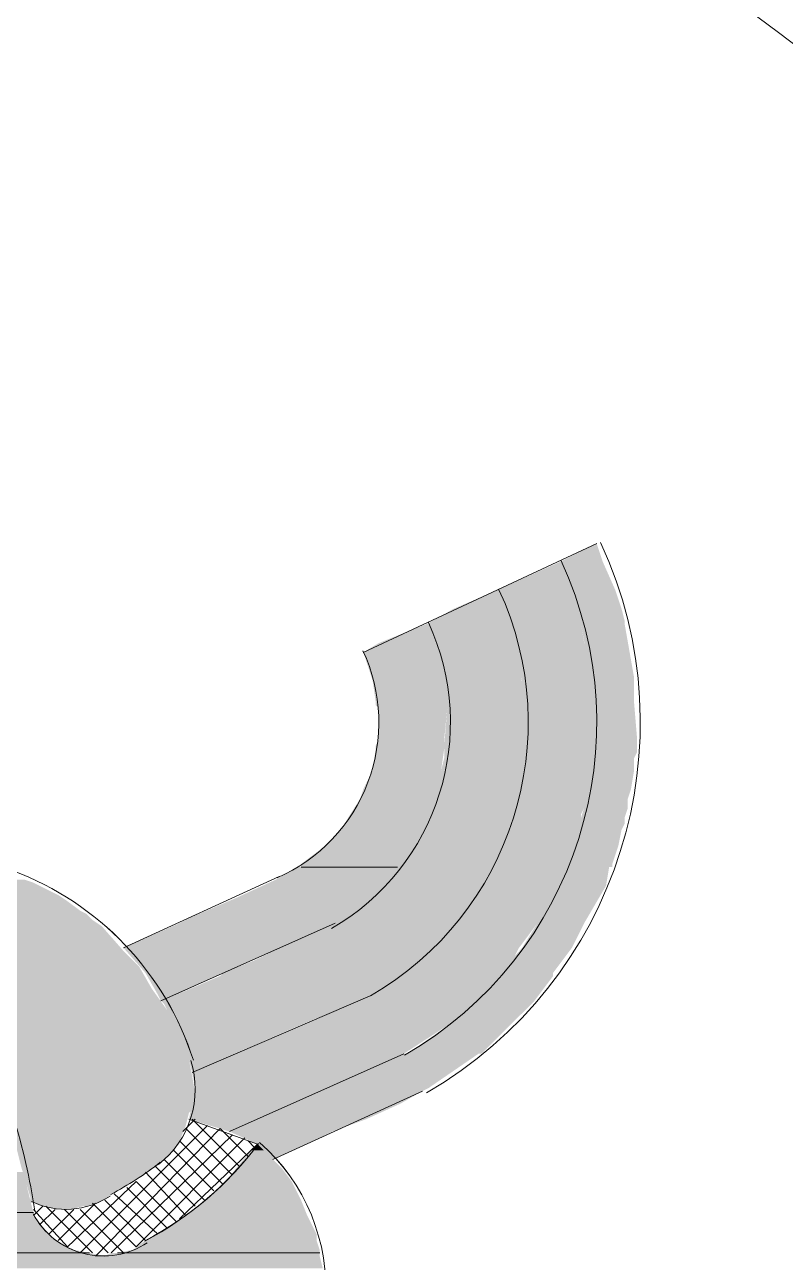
# Model space of a CAD drawing. Header units: metres. Extents: x 3162.2 to 3239.3, y 1435.1 to 1475.8.
# Drawn here: x 3191.4828 to 3191.7178, y 1452.7786 to 1453.161 of the extents above; entities that cross this region are included whole.
import ezdxf

# ---------------------------------------------------------------- set-up
doc = ezdxf.new("R2010")
doc.units = ezdxf.units.M
doc.layers.add('PDF2_Geometry', color=7, linetype='Continuous')
doc.layers.add('PDF2_Solid Fills', color=7, linetype='Continuous', true_color=0x636466)

msp = doc.modelspace()

# ---------------------------------------------------------------- linework, layer by layer
at = {"layer": 'PDF2_Geometry', "lineweight": 0}
for points in [[(3191.58739, 1452.96706), (3191.65952, 1453.00072)], [(3191.56143, 1452.89782), (3191.51334, 1452.8757)], [(3191.57874, 1452.88339), (3191.52488, 1452.85935)], [(3191.59028, 1452.86127), (3191.5345, 1452.83723)], [(3191.5999, 1452.843), (3191.54604, 1452.81896)], [(3191.60567, 1452.83146), (3191.5595, 1452.8103)], [(3191.49988, 1452.78145), (3191.53931, 1452.82088)], [(3191.55181, 1452.81127), (3191.54316, 1452.81992), (3191.50469, 1452.78049)], [(3191.53065, 1452.79203), (3191.5547, 1452.81511), (3191.53354, 1452.82281)], [(3191.53162, 1452.81896), (3191.53546, 1452.82281)], [(3191.547, 1452.8055), (3191.53258, 1452.81992)], [(3191.54893, 1452.80838), (3191.5345, 1452.82281)], [(3191.55085, 1452.81704), (3191.51719, 1452.78338), (3191.50373, 1452.79684)], [(3191.5095, 1452.78145), (3191.547, 1452.818)], [(3191.54412, 1452.80261), (3191.53065, 1452.81607)], [(3191.55373, 1452.81415), (3191.55181, 1452.81607)], [(3191.54123, 1452.80069), (3191.52873, 1452.81319)], [(3191.53546, 1452.79588), (3191.52296, 1452.80838)], [(3191.53835, 1452.7978), (3191.52585, 1452.8103)], [(3191.53258, 1452.79299), (3191.52008, 1452.80646)], [(3191.52969, 1452.79107), (3191.51719, 1452.80357), (3191.49603, 1452.78338), (3191.48545, 1452.79492)], [(3191.52681, 1452.78915), (3191.51431, 1452.80165)], [(3191.49315, 1452.7853), (3191.50469, 1452.79684)], [(3191.52392, 1452.78722), (3191.51046, 1452.79973)], [(3191.48545, 1452.79299), (3191.48834, 1452.79588)], [(3191.48738, 1452.79011), (3191.49219, 1452.79492)], [(3191.50373, 1452.78145), (3191.4893, 1452.79588)], [(3191.49026, 1452.78722), (3191.49796, 1452.79492)], [(3191.50853, 1452.78145), (3191.49507, 1452.79492)], [(3191.51334, 1452.78145), (3191.49988, 1452.79492)]]:
    msp.add_lwpolyline(points, dxfattribs=at)
for points in [[(3191.60692, 1452.83093, 0.388012), (3191.66074, 1453.00098, -0.388012)], [(3191.60018, 1452.84259, 0.387936), (3191.64853, 1452.99532, -0.387936)], [(3191.5896, 1452.86091, 0.387967), (3191.62933, 1452.98644, -0.387967)], [(3191.57757, 1452.88173, 0.388001), (3191.60751, 1452.97633, -0.388001)], [(3191.5608, 1452.8974, 0.42098), (3191.58731, 1452.96756, -0.42098)], [(3191.53489, 1452.84099, 0.22931), (3191.47915, 1452.89958, -0.22931)], [(3191.48591, 1452.79448, 0.071343), (3191.46864, 1452.85131, -0.071343)], [(3191.52415, 1452.8088, 0.31452), (3191.53407, 1452.84088, -0.31452)], [(3191.57569, 1452.76598, 0.23536), (3191.55537, 1452.81559, -0.23536)], [(3191.50937, 1452.79953, 0.043754), (3191.52468, 1452.80946, -0.043754)], [(3191.48491, 1452.79735, 0.265179), (3191.50914, 1452.79903, -0.265179)], [(3191.48542, 1452.79355, 0.444497), (3191.52066, 1452.78461, -0.444497)]]:
    msp.add_lwpolyline(points, format="xyb", close=True, dxfattribs=at)
at = {"layer": 'PDF2_Geometry', "color": 3, "lineweight": 0}
msp.add_lwpolyline([(3191.59797, 1452.9007), (3191.56816, 1452.9007), (3191.59797, 1452.9007)], dxfattribs=at)
at = {"layer": 'PDF2_Geometry', "lineweight": 0}
for points in [[(3191.51334, 1452.8757), (3191.56143, 1452.89782)], [(3191.52488, 1452.85935), (3191.57874, 1452.88339)], [(3191.5345, 1452.83723), (3191.59028, 1452.86127)], [(3191.54604, 1452.81896), (3191.5999, 1452.843)], [(3191.5595, 1452.8103), (3191.60567, 1452.83146)], [(3191.53931, 1452.82088), (3191.49988, 1452.78145)], [(3191.54316, 1452.81992), (3191.55181, 1452.81127), (3191.54316, 1452.81992), (3191.50469, 1452.78049)], [(3191.53354, 1452.82281), (3191.5547, 1452.81511), (3191.53065, 1452.79203), (3191.5547, 1452.81511)], [(3191.53546, 1452.82281), (3191.53162, 1452.81896)], [(3191.53258, 1452.81992), (3191.547, 1452.8055)], [(3191.5345, 1452.82281), (3191.54893, 1452.80838)], [(3191.55085, 1452.81704), (3191.51719, 1452.78338), (3191.50373, 1452.79684), (3191.51719, 1452.78338)], [(3191.547, 1452.818), (3191.5095, 1452.78145)], [(3191.53065, 1452.81607), (3191.54412, 1452.80261)], [(3191.55181, 1452.81607), (3191.55373, 1452.81415)], [(3191.52873, 1452.81319), (3191.54123, 1452.80069)], [(3191.52296, 1452.80838), (3191.53546, 1452.79588)], [(3191.52585, 1452.8103), (3191.53835, 1452.7978)], [(3191.52008, 1452.80646), (3191.53258, 1452.79299)], [(3191.51719, 1452.80357), (3191.52969, 1452.79107), (3191.51719, 1452.80357), (3191.49603, 1452.78338), (3191.48545, 1452.79492), (3191.49603, 1452.78338)], [(3191.51431, 1452.80165), (3191.52681, 1452.78915)], [(3191.50469, 1452.79684), (3191.49315, 1452.7853)], [(3191.50757, 1452.7978), (3191.52008, 1452.7853)], [(3191.51046, 1452.79973), (3191.52392, 1452.78722)], [(3191.48834, 1452.79588), (3191.48545, 1452.79299)], [(3191.49219, 1452.79492), (3191.48738, 1452.79011)], [(3191.4893, 1452.79588), (3191.50373, 1452.78145)], [(3191.49796, 1452.79492), (3191.49026, 1452.78722)], [(3191.49507, 1452.79492), (3191.50853, 1452.78145)], [(3191.49988, 1452.79492), (3191.51334, 1452.78145)]]:
    msp.add_lwpolyline(points, close=True, dxfattribs=at)
msp.add_lwpolyline([(3191.55501, 1452.81522, -0.111107), (3191.51995, 1452.78511, 0.111107), (3191.55501, 1452.81522, -0.111107), (3191.52008, 1452.7853), (3191.50757, 1452.7978)], format="xyb", dxfattribs=at)
at = {"layer": 'PDF2_Geometry', "color": 252, "lineweight": 0, "true_color": 0x939598}
for points in [[(3191.48545, 1452.79396), (3191.38159, 1452.79396), (3191.48545, 1452.79396)], [(3191.50276, 1452.78145), (3191.39409, 1452.78145), (3191.50276, 1452.78145)], [(3191.57393, 1452.78145), (3191.51142, 1452.78145), (3191.57393, 1452.78145)]]:
    msp.add_lwpolyline(points, dxfattribs=at)
at = {"layer": 'PDF2_Geometry', "color": 150, "lineweight": 0, "true_color": 0x007fff}
msp.add_circle((3191.31956, 1452.62807), 0.66212, dxfattribs=at)
at = {"layer": 'PDF2_Geometry', "lineweight": 0}
for centre, radius, start, end in [((3191.53978, 1452.94543), 0.05243, 293.6442, 24.9647), ((3191.44651, 1452.8127), 0.09281, 17.7481, 69.409), ((3191.27916, 1452.76271), 0.20917, 8.7359, 25.0589), ((3191.51575, 1452.7704), 0.0601, 355.7847, 48.761), ((3191.49555, 1452.81943), 0.02451, 244.2689, 303.6762), ((3191.50708, 1452.80499), 0.02449, 207.829, 303.6891)]:
    msp.add_arc(centre, radius, start, end, dxfattribs=at)
at = {"layer": 'PDF2_Solid Fills', "color": 3, "transparency": 33554559}
for points in [[(3191.65952, 1453.00072), (3191.66144, 1452.99495), (3191.64798, 1452.99495)], [(3191.64798, 1452.99495), (3191.65087, 1452.98629), (3191.62875, 1452.98629)], [(3191.66144, 1452.99495), (3191.64798, 1452.99495), (3191.66529, 1452.98629)], [(3191.64798, 1452.99495), (3191.66529, 1452.98629), (3191.65087, 1452.98629)], [(3191.62875, 1452.98629), (3191.63067, 1452.98052), (3191.61528, 1452.98052)], [(3191.65087, 1452.98629), (3191.62875, 1452.98629), (3191.65375, 1452.98052)], [(3191.62875, 1452.98629), (3191.65375, 1452.98052), (3191.63067, 1452.98052)], [(3191.66529, 1452.98629), (3191.65087, 1452.98629), (3191.66721, 1452.98052)], [(3191.65087, 1452.98629), (3191.66721, 1452.98052), (3191.65375, 1452.98052)], [(3191.61528, 1452.98052), (3191.63163, 1452.97668), (3191.60855, 1452.97668)], [(3191.63067, 1452.98052), (3191.61528, 1452.98052), (3191.63163, 1452.97668)], [(3191.65375, 1452.98052), (3191.63067, 1452.98052), (3191.65471, 1452.97668)], [(3191.63067, 1452.98052), (3191.65471, 1452.97668), (3191.63163, 1452.97668)], [(3191.66721, 1452.98052), (3191.65375, 1452.98052), (3191.66818, 1452.97668)], [(3191.65375, 1452.98052), (3191.66818, 1452.97668), (3191.65471, 1452.97668)], [(3191.60855, 1452.97668), (3191.63259, 1452.97572), (3191.60663, 1452.97572)], [(3191.63163, 1452.97668), (3191.60855, 1452.97668), (3191.63259, 1452.97572)], [(3191.65471, 1452.97668), (3191.63163, 1452.97668), (3191.65471, 1452.97572)], [(3191.63163, 1452.97668), (3191.65471, 1452.97572), (3191.63259, 1452.97572)], [(3191.66818, 1452.97668), (3191.65471, 1452.97668), (3191.66818, 1452.97572)], [(3191.65471, 1452.97668), (3191.66818, 1452.97572), (3191.65471, 1452.97572)], [(3191.60663, 1452.97572), (3191.60855, 1452.96995), (3191.5922, 1452.96995)], [(3191.63259, 1452.97572), (3191.60663, 1452.97572), (3191.63452, 1452.96995)], [(3191.60663, 1452.97572), (3191.63452, 1452.96995), (3191.60855, 1452.96995)], [(3191.65471, 1452.97572), (3191.63259, 1452.97572), (3191.65567, 1452.96995)], [(3191.63259, 1452.97572), (3191.65567, 1452.96995), (3191.63452, 1452.96995)], [(3191.66818, 1452.97572), (3191.65471, 1452.97572), (3191.67106, 1452.95937)], [(3191.65471, 1452.97572), (3191.67106, 1452.95937), (3191.6576, 1452.95937)], [(3191.5922, 1452.96995), (3191.60951, 1452.96706), (3191.58739, 1452.96706)], [(3191.60855, 1452.96995), (3191.5922, 1452.96995), (3191.60951, 1452.96706)], [(3191.63452, 1452.96995), (3191.60855, 1452.96995), (3191.63452, 1452.96706)], [(3191.60855, 1452.96995), (3191.63452, 1452.96706), (3191.60951, 1452.96706)], [(3191.65567, 1452.96995), (3191.63452, 1452.96995), (3191.65664, 1452.96706)], [(3191.63452, 1452.96995), (3191.65664, 1452.96706), (3191.63452, 1452.96706)], [(3191.60951, 1452.96706), (3191.58739, 1452.96706), (3191.61047, 1452.96418)], [(3191.58739, 1452.96706), (3191.61047, 1452.96418), (3191.58836, 1452.96418)], [(3191.63452, 1452.96706), (3191.60951, 1452.96706), (3191.63548, 1452.96418)], [(3191.60951, 1452.96706), (3191.63548, 1452.96418), (3191.61047, 1452.96418)], [(3191.65664, 1452.96706), (3191.63452, 1452.96706), (3191.65856, 1452.9584)], [(3191.63452, 1452.96706), (3191.65856, 1452.9584), (3191.63644, 1452.9584)], [(3191.61047, 1452.96418), (3191.58836, 1452.96418), (3191.61144, 1452.9584)], [(3191.58836, 1452.96418), (3191.61144, 1452.9584), (3191.59028, 1452.9584)], [(3191.63548, 1452.96418), (3191.61047, 1452.96418), (3191.6374, 1452.95167)], [(3191.61047, 1452.96418), (3191.6374, 1452.95167), (3191.6124, 1452.95167)], [(3191.61144, 1452.9584), (3191.59028, 1452.9584), (3191.6124, 1452.95167)], [(3191.59028, 1452.9584), (3191.6124, 1452.95167), (3191.59124, 1452.95167)], [(3191.63644, 1452.9584), (3191.65856, 1452.9584), (3191.65856, 1452.9584)], [(3191.65856, 1452.9584), (3191.65856, 1452.9584), (3191.63644, 1452.9584)], [(3191.65856, 1452.9584), (3191.63644, 1452.9584), (3191.65856, 1452.95552)], [(3191.63644, 1452.9584), (3191.65856, 1452.95552), (3191.63644, 1452.95552)], [(3191.67106, 1452.95937), (3191.6576, 1452.95937), (3191.67106, 1452.9584)], [(3191.6576, 1452.95937), (3191.67106, 1452.9584), (3191.65856, 1452.9584)], [(3191.65856, 1452.9584), (3191.67106, 1452.9584), (3191.67106, 1452.9584)], [(3191.67106, 1452.9584), (3191.67106, 1452.9584), (3191.65856, 1452.9584)], [(3191.67106, 1452.9584), (3191.65856, 1452.9584), (3191.67106, 1452.95552)], [(3191.65856, 1452.9584), (3191.67106, 1452.95552), (3191.65856, 1452.95552)], [(3191.65856, 1452.95552), (3191.63644, 1452.95552), (3191.65856, 1452.95167)], [(3191.63644, 1452.95552), (3191.65856, 1452.95167), (3191.6374, 1452.95167)], [(3191.67106, 1452.95552), (3191.65856, 1452.95552), (3191.67106, 1452.95167)], [(3191.65856, 1452.95552), (3191.67106, 1452.95167), (3191.65856, 1452.95167)], [(3191.6124, 1452.95167), (3191.59124, 1452.95167), (3191.61336, 1452.95071)], [(3191.59124, 1452.95167), (3191.61336, 1452.95071), (3191.59124, 1452.95071)], [(3191.61336, 1452.95071), (3191.59124, 1452.95071), (3191.61336, 1452.94975)], [(3191.59124, 1452.95071), (3191.61336, 1452.94975), (3191.5922, 1452.94975)], [(3191.61336, 1452.94975), (3191.5922, 1452.94975), (3191.6124, 1452.94013)], [(3191.5922, 1452.94975), (3191.6124, 1452.94013), (3191.5922, 1452.94013)], [(3191.6374, 1452.95167), (3191.6124, 1452.95167), (3191.6374, 1452.95071)], [(3191.6124, 1452.95167), (3191.6374, 1452.95071), (3191.61336, 1452.95071)], [(3191.61336, 1452.94975), (3191.6374, 1452.93821), (3191.6124, 1452.93821)], [(3191.6374, 1452.95071), (3191.61336, 1452.95071), (3191.6374, 1452.94975)], [(3191.61336, 1452.95071), (3191.6374, 1452.94975), (3191.61336, 1452.94975)], [(3191.6374, 1452.94975), (3191.61336, 1452.94975), (3191.6374, 1452.93821)], [(3191.65856, 1452.95167), (3191.6374, 1452.95167), (3191.65856, 1452.94013)], [(3191.6374, 1452.95167), (3191.65856, 1452.94013), (3191.6374, 1452.94013)], [(3191.67106, 1452.95167), (3191.65856, 1452.95167), (3191.67202, 1452.94013)], [(3191.65856, 1452.95167), (3191.67202, 1452.94013), (3191.65856, 1452.94013)], [(3191.5922, 1452.94013), (3191.6124, 1452.93821), (3191.59124, 1452.93821)], [(3191.6124, 1452.93821), (3191.59124, 1452.93821), (3191.6124, 1452.93725)], [(3191.59124, 1452.93821), (3191.6124, 1452.93725), (3191.59124, 1452.93725)], [(3191.6124, 1452.94013), (3191.5922, 1452.94013), (3191.6124, 1452.93821)], [(3191.6374, 1452.93821), (3191.6124, 1452.93821), (3191.6374, 1452.93725)], [(3191.6124, 1452.93821), (3191.6374, 1452.93725), (3191.6124, 1452.93725)], [(3191.65856, 1452.94013), (3191.6374, 1452.94013), (3191.65856, 1452.93821)], [(3191.6374, 1452.94013), (3191.65856, 1452.93821), (3191.6374, 1452.93821)], [(3191.65856, 1452.93821), (3191.6374, 1452.93821), (3191.65856, 1452.93725)], [(3191.6374, 1452.93821), (3191.65856, 1452.93725), (3191.6374, 1452.93725)], [(3191.67202, 1452.94013), (3191.65856, 1452.94013), (3191.67202, 1452.93821)], [(3191.65856, 1452.94013), (3191.67202, 1452.93821), (3191.65856, 1452.93821)], [(3191.67202, 1452.93821), (3191.65856, 1452.93821), (3191.67202, 1452.93725)], [(3191.65856, 1452.93821), (3191.67202, 1452.93725), (3191.65856, 1452.93725)], [(3191.59124, 1452.93725), (3191.61144, 1452.93052), (3191.59028, 1452.93052)], [(3191.59124, 1452.93725), (3191.6124, 1452.93725), (3191.6124, 1452.93725)], [(3191.6124, 1452.93725), (3191.6124, 1452.93725), (3191.59124, 1452.93725)], [(3191.6124, 1452.93725), (3191.59124, 1452.93725), (3191.61144, 1452.93052)], [(3191.6124, 1452.93436), (3191.63644, 1452.93052), (3191.61144, 1452.93052)], [(3191.6124, 1452.93725), (3191.6374, 1452.93725), (3191.6374, 1452.93725)], [(3191.6374, 1452.93725), (3191.6374, 1452.93725), (3191.6124, 1452.93725)], [(3191.6374, 1452.93725), (3191.6124, 1452.93725), (3191.6374, 1452.93629)], [(3191.6124, 1452.93725), (3191.6374, 1452.93629), (3191.6124, 1452.93629)], [(3191.6374, 1452.93629), (3191.6124, 1452.93629), (3191.6374, 1452.93436)], [(3191.6124, 1452.93629), (3191.6374, 1452.93436), (3191.6124, 1452.93436)], [(3191.6374, 1452.93436), (3191.6124, 1452.93436), (3191.63644, 1452.93052)], [(3191.6374, 1452.93436), (3191.6576, 1452.93052), (3191.63644, 1452.93052)], [(3191.6374, 1452.93725), (3191.65856, 1452.93725), (3191.65856, 1452.93725)], [(3191.65856, 1452.93725), (3191.65856, 1452.93725), (3191.6374, 1452.93725)], [(3191.65856, 1452.93725), (3191.6374, 1452.93725), (3191.65856, 1452.93629)], [(3191.6374, 1452.93725), (3191.65856, 1452.93629), (3191.6374, 1452.93629)], [(3191.65856, 1452.93629), (3191.6374, 1452.93629), (3191.6576, 1452.93436)], [(3191.6374, 1452.93629), (3191.6576, 1452.93436), (3191.6374, 1452.93436)], [(3191.6576, 1452.93436), (3191.6374, 1452.93436), (3191.6576, 1452.93052)], [(3191.65856, 1452.93629), (3191.67106, 1452.93436), (3191.6576, 1452.93436)], [(3191.67106, 1452.93436), (3191.6576, 1452.93436), (3191.67106, 1452.93052)], [(3191.6576, 1452.93436), (3191.67106, 1452.93052), (3191.6576, 1452.93052)], [(3191.67202, 1452.93725), (3191.65856, 1452.93725), (3191.67202, 1452.93629)], [(3191.65856, 1452.93725), (3191.67202, 1452.93629), (3191.65856, 1452.93629)], [(3191.67202, 1452.93629), (3191.65856, 1452.93629), (3191.67106, 1452.93436)], [(3191.59028, 1452.93052), (3191.61047, 1452.92475), (3191.58739, 1452.92475)], [(3191.61144, 1452.93052), (3191.59028, 1452.93052), (3191.61047, 1452.92475)], [(3191.61144, 1452.93052), (3191.63452, 1452.92475), (3191.61047, 1452.92475)], [(3191.63644, 1452.93052), (3191.61144, 1452.93052), (3191.63452, 1452.92475)], [(3191.63644, 1452.93052), (3191.65664, 1452.92475), (3191.63452, 1452.92475)], [(3191.6576, 1452.93052), (3191.63644, 1452.93052), (3191.65664, 1452.92475)], [(3191.6576, 1452.93052), (3191.6701, 1452.92475), (3191.65664, 1452.92475)], [(3191.67106, 1452.93052), (3191.6576, 1452.93052), (3191.6701, 1452.92475)], [(3191.58739, 1452.92475), (3191.60951, 1452.92186), (3191.58643, 1452.92186)], [(3191.61047, 1452.92475), (3191.58739, 1452.92475), (3191.60951, 1452.92186)], [(3191.61047, 1452.92475), (3191.63452, 1452.92186), (3191.60951, 1452.92186)], [(3191.63452, 1452.92475), (3191.61047, 1452.92475), (3191.63452, 1452.92186)], [(3191.65664, 1452.92475), (3191.63452, 1452.92475), (3191.65664, 1452.92186)], [(3191.63452, 1452.92475), (3191.65664, 1452.92186), (3191.63452, 1452.92186)], [(3191.6701, 1452.92475), (3191.65664, 1452.92475), (3191.66914, 1452.92186)], [(3191.65664, 1452.92475), (3191.66914, 1452.92186), (3191.65664, 1452.92186)], [(3191.58643, 1452.92186), (3191.60567, 1452.91417), (3191.58162, 1452.91417)], [(3191.60951, 1452.92186), (3191.58643, 1452.92186), (3191.60567, 1452.91417)], [(3191.60759, 1452.91898), (3191.63355, 1452.91705), (3191.60663, 1452.91705)], [(3191.60951, 1452.92186), (3191.63355, 1452.91898), (3191.60759, 1452.91898)], [(3191.63355, 1452.91898), (3191.60759, 1452.91898), (3191.63355, 1452.91705)], [(3191.63452, 1452.92186), (3191.60951, 1452.92186), (3191.63355, 1452.91898)], [(3191.63452, 1452.92186), (3191.65567, 1452.91898), (3191.63355, 1452.91898)], [(3191.65567, 1452.91898), (3191.63355, 1452.91898), (3191.65471, 1452.91705)], [(3191.63355, 1452.91898), (3191.65471, 1452.91705), (3191.63355, 1452.91705)], [(3191.65664, 1452.92186), (3191.63452, 1452.92186), (3191.65567, 1452.91898)], [(3191.65567, 1452.91898), (3191.66818, 1452.91609), (3191.65471, 1452.91609)], [(3191.65664, 1452.92186), (3191.66914, 1452.91898), (3191.65567, 1452.91898)], [(3191.66914, 1452.91898), (3191.65567, 1452.91898), (3191.66818, 1452.91609)], [(3191.66914, 1452.92186), (3191.65664, 1452.92186), (3191.66914, 1452.91898)], [(3191.60663, 1452.91609), (3191.63259, 1452.91417), (3191.60567, 1452.91417)], [(3191.63355, 1452.91705), (3191.60663, 1452.91705), (3191.63259, 1452.91609)], [(3191.60663, 1452.91705), (3191.63259, 1452.91609), (3191.60663, 1452.91609)], [(3191.63259, 1452.91609), (3191.60663, 1452.91609), (3191.63259, 1452.91417)], [(3191.63355, 1452.91705), (3191.65471, 1452.91609), (3191.63259, 1452.91609)], [(3191.65471, 1452.91609), (3191.63259, 1452.91609), (3191.65471, 1452.91417)], [(3191.63259, 1452.91609), (3191.65471, 1452.91417), (3191.63259, 1452.91417)], [(3191.65471, 1452.91705), (3191.63355, 1452.91705), (3191.65471, 1452.91609)], [(3191.66818, 1452.91609), (3191.65471, 1452.91609), (3191.66818, 1452.91417)], [(3191.65471, 1452.91609), (3191.66818, 1452.91417), (3191.65471, 1452.91417)], [(3191.58066, 1452.91224), (3191.60182, 1452.90744), (3191.57585, 1452.90744)], [(3191.58162, 1452.91417), (3191.60567, 1452.91224), (3191.58066, 1452.91224)], [(3191.60567, 1452.91224), (3191.58066, 1452.91224), (3191.60182, 1452.90744)], [(3191.60567, 1452.91417), (3191.58162, 1452.91417), (3191.60567, 1452.91224)], [(3191.60567, 1452.91224), (3191.62971, 1452.90744), (3191.60182, 1452.90744)], [(3191.63259, 1452.91417), (3191.60567, 1452.91417), (3191.63163, 1452.91224)], [(3191.60567, 1452.91417), (3191.63163, 1452.91224), (3191.60567, 1452.91224)], [(3191.63163, 1452.91224), (3191.60567, 1452.91224), (3191.62971, 1452.90744)], [(3191.63163, 1452.91224), (3191.65183, 1452.90744), (3191.62971, 1452.90744)], [(3191.63259, 1452.91417), (3191.65375, 1452.91224), (3191.63163, 1452.91224)], [(3191.65375, 1452.91224), (3191.63163, 1452.91224), (3191.65183, 1452.90744)], [(3191.65471, 1452.91417), (3191.63259, 1452.91417), (3191.65375, 1452.91224)], [(3191.65375, 1452.91224), (3191.66625, 1452.90744), (3191.65183, 1452.90744)], [(3191.65471, 1452.91417), (3191.66721, 1452.91224), (3191.65375, 1452.91224)], [(3191.66721, 1452.91224), (3191.65375, 1452.91224), (3191.66625, 1452.90744)], [(3191.66818, 1452.91417), (3191.65471, 1452.91417), (3191.66721, 1452.91224)], [(3191.57585, 1452.90744), (3191.59797, 1452.90167), (3191.56816, 1452.90167)], [(3191.60182, 1452.90744), (3191.57585, 1452.90744), (3191.59797, 1452.90167)], [(3191.60182, 1452.90744), (3191.62682, 1452.90167), (3191.59797, 1452.90167)], [(3191.62971, 1452.90744), (3191.60182, 1452.90744), (3191.62682, 1452.90167)], [(3191.62971, 1452.90744), (3191.6499, 1452.90167), (3191.62682, 1452.90167)], [(3191.65183, 1452.90744), (3191.62971, 1452.90744), (3191.6499, 1452.90167)], [(3191.65183, 1452.90744), (3191.66433, 1452.90167), (3191.6499, 1452.90167)], [(3191.66625, 1452.90744), (3191.65183, 1452.90744), (3191.66433, 1452.90167)], [(3191.5672, 1452.9007), (3191.59413, 1452.89686), (3191.56047, 1452.89686)], [(3191.56816, 1452.9007), (3191.59797, 1452.9007), (3191.5672, 1452.9007)], [(3191.59797, 1452.9007), (3191.5672, 1452.9007), (3191.59413, 1452.89686)], [(3191.59797, 1452.90167), (3191.56816, 1452.90167), (3191.59797, 1452.9007)], [(3191.56816, 1452.90167), (3191.59797, 1452.9007), (3191.56816, 1452.9007)], [(3191.59701, 1452.89974), (3191.62394, 1452.89686), (3191.59413, 1452.89686)], [(3191.59797, 1452.9007), (3191.62682, 1452.89974), (3191.59701, 1452.89974)], [(3191.62682, 1452.89974), (3191.59701, 1452.89974), (3191.62394, 1452.89686)], [(3191.62682, 1452.90167), (3191.59797, 1452.90167), (3191.62682, 1452.9007)], [(3191.59797, 1452.90167), (3191.62682, 1452.9007), (3191.59797, 1452.9007)], [(3191.59797, 1452.9007), (3191.62682, 1452.9007), (3191.62682, 1452.9007)], [(3191.62682, 1452.9007), (3191.62682, 1452.9007), (3191.59797, 1452.9007)], [(3191.62682, 1452.9007), (3191.59797, 1452.9007), (3191.62682, 1452.89974)], [(3191.62682, 1452.89974), (3191.64798, 1452.89686), (3191.62394, 1452.89686)], [(3191.6499, 1452.90167), (3191.62682, 1452.90167), (3191.6499, 1452.9007)], [(3191.62682, 1452.90167), (3191.6499, 1452.9007), (3191.62682, 1452.9007)], [(3191.62682, 1452.9007), (3191.6499, 1452.9007), (3191.6499, 1452.9007)], [(3191.6499, 1452.9007), (3191.6499, 1452.9007), (3191.62682, 1452.9007)], [(3191.6499, 1452.9007), (3191.62682, 1452.9007), (3191.6499, 1452.89974)], [(3191.62682, 1452.9007), (3191.6499, 1452.89974), (3191.62682, 1452.89974)], [(3191.6499, 1452.89974), (3191.62682, 1452.89974), (3191.64798, 1452.89686)], [(3191.6499, 1452.9007), (3191.66241, 1452.89493), (3191.64702, 1452.89493)], [(3191.66433, 1452.90167), (3191.6499, 1452.90167), (3191.66433, 1452.9007)], [(3191.6499, 1452.90167), (3191.66433, 1452.9007), (3191.6499, 1452.9007)], [(3191.66337, 1452.9007), (3191.66337, 1452.9007), (3191.6499, 1452.9007)], [(3191.66337, 1452.9007), (3191.6499, 1452.9007), (3191.66433, 1452.9007)], [(3191.66337, 1452.9007), (3191.6499, 1452.9007), (3191.66241, 1452.89493)], [(3191.56047, 1452.89686), (3191.58932, 1452.89109), (3191.54796, 1452.89109)], [(3191.59413, 1452.89686), (3191.56047, 1452.89686), (3191.58932, 1452.89109)], [(3191.59413, 1452.89686), (3191.62105, 1452.89109), (3191.58932, 1452.89109)], [(3191.62394, 1452.89686), (3191.59413, 1452.89686), (3191.62105, 1452.89109)], [(3191.62394, 1452.89686), (3191.6451, 1452.89109), (3191.62105, 1452.89109)], [(3191.64798, 1452.89686), (3191.62394, 1452.89686), (3191.6451, 1452.89109)], [(3191.64702, 1452.89493), (3191.65567, 1452.88339), (3191.64125, 1452.88339)], [(3191.66241, 1452.89493), (3191.64702, 1452.89493), (3191.65567, 1452.88339)], [(3191.54796, 1452.89109), (3191.58162, 1452.88532), (3191.5345, 1452.88532)], [(3191.58932, 1452.89109), (3191.54796, 1452.89109), (3191.58162, 1452.88532)], [(3191.58932, 1452.89109), (3191.61721, 1452.88532), (3191.58162, 1452.88532)], [(3191.62105, 1452.89109), (3191.58932, 1452.89109), (3191.61721, 1452.88532)], [(3191.62105, 1452.89109), (3191.64221, 1452.88532), (3191.61721, 1452.88532)], [(3191.6451, 1452.89109), (3191.62105, 1452.89109), (3191.64221, 1452.88532)], [(3191.5345, 1452.88532), (3191.57874, 1452.88339), (3191.53065, 1452.88339)], [(3191.58162, 1452.88532), (3191.5345, 1452.88532), (3191.57874, 1452.88339)], [(3191.58162, 1452.88532), (3191.61528, 1452.88339), (3191.57874, 1452.88339)], [(3191.61721, 1452.88532), (3191.58162, 1452.88532), (3191.61528, 1452.88339)], [(3191.61721, 1452.88532), (3191.64125, 1452.88339), (3191.61528, 1452.88339)], [(3191.64221, 1452.88532), (3191.61721, 1452.88532), (3191.64125, 1452.88339)], [(3191.53065, 1452.88339), (3191.56143, 1452.8757), (3191.51334, 1452.8757)], [(3191.53065, 1452.88339), (3191.57874, 1452.88339), (3191.57874, 1452.88339)], [(3191.57874, 1452.88339), (3191.57874, 1452.88339), (3191.53065, 1452.88339)], [(3191.57874, 1452.88339), (3191.53065, 1452.88339), (3191.56143, 1452.8757)], [(3191.57874, 1452.88339), (3191.60759, 1452.8757), (3191.56143, 1452.8757)], [(3191.57874, 1452.88339), (3191.61528, 1452.88339), (3191.61528, 1452.88339)], [(3191.61528, 1452.88339), (3191.61528, 1452.88339), (3191.57874, 1452.88339)], [(3191.61528, 1452.88339), (3191.57874, 1452.88339), (3191.60759, 1452.8757)], [(3191.61528, 1452.88339), (3191.63548, 1452.8757), (3191.60759, 1452.8757)], [(3191.61528, 1452.88339), (3191.64125, 1452.88339), (3191.64125, 1452.88339)], [(3191.64125, 1452.88339), (3191.64125, 1452.88339), (3191.61528, 1452.88339)], [(3191.64125, 1452.88339), (3191.61528, 1452.88339), (3191.63548, 1452.8757)], [(3191.64125, 1452.88339), (3191.65183, 1452.8757), (3191.63644, 1452.8757)], [(3191.64125, 1452.88339), (3191.65567, 1452.88339), (3191.65567, 1452.88339)], [(3191.65567, 1452.88339), (3191.65567, 1452.88339), (3191.64125, 1452.88339)], [(3191.65567, 1452.88339), (3191.64125, 1452.88339), (3191.65183, 1452.8757)], [(3191.56143, 1452.8757), (3191.51334, 1452.8757), (3191.54412, 1452.86801)], [(3191.51334, 1452.8757), (3191.54412, 1452.86801), (3191.52008, 1452.86801)], [(3191.56143, 1452.8757), (3191.6047, 1452.87185), (3191.55373, 1452.87185)], [(3191.60759, 1452.8757), (3191.56143, 1452.8757), (3191.6047, 1452.87185)], [(3191.60759, 1452.8757), (3191.63355, 1452.87185), (3191.6047, 1452.87185)], [(3191.63548, 1452.8757), (3191.60759, 1452.8757), (3191.63355, 1452.87185)], [(3191.63644, 1452.8757), (3191.64606, 1452.86801), (3191.62971, 1452.86801)], [(3191.65183, 1452.8757), (3191.63644, 1452.8757), (3191.64606, 1452.86801)], [(3191.55373, 1452.87185), (3191.59893, 1452.86801), (3191.54412, 1452.86801)], [(3191.6047, 1452.87185), (3191.55373, 1452.87185), (3191.59893, 1452.86801)], [(3191.6047, 1452.87185), (3191.62971, 1452.86801), (3191.59893, 1452.86801)], [(3191.63355, 1452.87185), (3191.6047, 1452.87185), (3191.62971, 1452.86801)], [(3191.54412, 1452.86801), (3191.52008, 1452.86801), (3191.52969, 1452.86127)], [(3191.52008, 1452.86801), (3191.52969, 1452.86127), (3191.52392, 1452.86127)], [(3191.54316, 1452.86704), (3191.59028, 1452.86127), (3191.52969, 1452.86127)], [(3191.54412, 1452.86801), (3191.59797, 1452.86704), (3191.54316, 1452.86704)], [(3191.59797, 1452.86704), (3191.54316, 1452.86704), (3191.59028, 1452.86127)], [(3191.59893, 1452.86801), (3191.54412, 1452.86801), (3191.59797, 1452.86704)], [(3191.59797, 1452.86704), (3191.62394, 1452.86127), (3191.59028, 1452.86127)], [(3191.59893, 1452.86801), (3191.62971, 1452.86704), (3191.59797, 1452.86704)], [(3191.62971, 1452.86704), (3191.59797, 1452.86704), (3191.62394, 1452.86127)], [(3191.62971, 1452.86801), (3191.59893, 1452.86801), (3191.62971, 1452.86704)], [(3191.62971, 1452.86704), (3191.64029, 1452.85935), (3191.62201, 1452.85935)], [(3191.64606, 1452.86801), (3191.62971, 1452.86801), (3191.64606, 1452.86704)], [(3191.62971, 1452.86801), (3191.64606, 1452.86704), (3191.62971, 1452.86704)], [(3191.64606, 1452.86704), (3191.62971, 1452.86704), (3191.64029, 1452.85935)], [(3191.52392, 1452.86127), (3191.52969, 1452.86127), (3191.52488, 1452.85935)], [(3191.52969, 1452.86127), (3191.58547, 1452.85935), (3191.52488, 1452.85935)], [(3191.59028, 1452.86127), (3191.52969, 1452.86127), (3191.58547, 1452.85935)], [(3191.59028, 1452.86127), (3191.62201, 1452.85935), (3191.58547, 1452.85935)], [(3191.62394, 1452.86127), (3191.59028, 1452.86127), (3191.62201, 1452.85935)], [(3191.58547, 1452.85935), (3191.52488, 1452.85935), (3191.58355, 1452.85839)], [(3191.52488, 1452.85935), (3191.58355, 1452.85839), (3191.52585, 1452.85839)], [(3191.58355, 1452.85839), (3191.52585, 1452.85839), (3191.56527, 1452.8507)], [(3191.52585, 1452.85839), (3191.56527, 1452.8507), (3191.52969, 1452.8507)], [(3191.58355, 1452.85839), (3191.61624, 1452.85358), (3191.57297, 1452.85358)], [(3191.58547, 1452.85935), (3191.62105, 1452.85839), (3191.58355, 1452.85839)], [(3191.62105, 1452.85839), (3191.58355, 1452.85839), (3191.61624, 1452.85358)], [(3191.62201, 1452.85935), (3191.58547, 1452.85935), (3191.62105, 1452.85839)], [(3191.62105, 1452.85839), (3191.63452, 1452.85358), (3191.61624, 1452.85358)], [(3191.62201, 1452.85935), (3191.63933, 1452.85839), (3191.62105, 1452.85839)], [(3191.63933, 1452.85839), (3191.62105, 1452.85839), (3191.63452, 1452.85358)], [(3191.64029, 1452.85935), (3191.62201, 1452.85935), (3191.63933, 1452.85839)], [(3191.57297, 1452.85358), (3191.5999, 1452.843), (3191.54796, 1452.843)], [(3191.61624, 1452.85358), (3191.57297, 1452.85358), (3191.5999, 1452.843)], [(3191.61624, 1452.85358), (3191.62394, 1452.843), (3191.60086, 1452.843)], [(3191.63452, 1452.85358), (3191.61624, 1452.85358), (3191.62394, 1452.843)], [(3191.56527, 1452.8507), (3191.52969, 1452.8507), (3191.54316, 1452.84108)], [(3191.52969, 1452.8507), (3191.54316, 1452.84108), (3191.53354, 1452.84108)], [(3191.54796, 1452.843), (3191.59605, 1452.84108), (3191.54316, 1452.84108)], [(3191.5999, 1452.843), (3191.54796, 1452.843), (3191.59605, 1452.84108)], [(3191.5999, 1452.843), (3191.60759, 1452.83242), (3191.57682, 1452.83242)], [(3191.60086, 1452.843), (3191.62298, 1452.843), (3191.5999, 1452.843)], [(3191.62298, 1452.843), (3191.5999, 1452.843), (3191.60759, 1452.83242)], [(3191.62394, 1452.843), (3191.60086, 1452.843), (3191.62298, 1452.843)], [(3191.53354, 1452.84108), (3191.54316, 1452.84108), (3191.5345, 1452.83723)], [(3191.54316, 1452.84108), (3191.58739, 1452.83723), (3191.5345, 1452.83723)], [(3191.59605, 1452.84108), (3191.54316, 1452.84108), (3191.58739, 1452.83723)], [(3191.58739, 1452.83723), (3191.5345, 1452.83723), (3191.57682, 1452.83242)], [(3191.5345, 1452.83723), (3191.57682, 1452.83242), (3191.53546, 1452.83242)], [(3191.53546, 1452.83242), (3191.57393, 1452.83146), (3191.5345, 1452.83146)], [(3191.57393, 1452.83146), (3191.5345, 1452.83146), (3191.56624, 1452.82761)], [(3191.5345, 1452.83146), (3191.56624, 1452.82761), (3191.5345, 1452.82761)], [(3191.57682, 1452.83242), (3191.53546, 1452.83242), (3191.57393, 1452.83146)], [(3191.57393, 1452.83146), (3191.59893, 1452.82761), (3191.56624, 1452.82761)], [(3191.57682, 1452.83242), (3191.60567, 1452.83146), (3191.57393, 1452.83146)], [(3191.60567, 1452.83146), (3191.57393, 1452.83146), (3191.59893, 1452.82761)], [(3191.60759, 1452.83242), (3191.57682, 1452.83242), (3191.60567, 1452.83146)], [(3191.5345, 1452.82761), (3191.55566, 1452.82281), (3191.53354, 1452.82281)], [(3191.56624, 1452.82761), (3191.5345, 1452.82761), (3191.55566, 1452.82281)], [(3191.56624, 1452.82761), (3191.58836, 1452.82281), (3191.55566, 1452.82281)], [(3191.59893, 1452.82761), (3191.56624, 1452.82761), (3191.58836, 1452.82281)], [(3191.53354, 1452.82281), (3191.55566, 1452.82281), (3191.54604, 1452.81896)], [(3191.55566, 1452.82281), (3191.57778, 1452.81896), (3191.54604, 1452.81896)], [(3191.58836, 1452.82281), (3191.55566, 1452.82281), (3191.57778, 1452.81896)], [(3191.54604, 1452.81896), (3191.5547, 1452.81511), (3191.57008, 1452.81511)], [(3191.54604, 1452.81896), (3191.57778, 1452.81896), (3191.57008, 1452.81511)], [(3191.5547, 1452.81511), (3191.57008, 1452.81511), (3191.5595, 1452.8103)]]:
    msp.add_solid(points, dxfattribs=at)
at = {"layer": 'PDF2_Solid Fills', "color": 252, "true_color": 0x939598, "transparency": 33554559}
for points in [[(3191.39506, 1452.89589), (3191.49315, 1452.89205), (3191.38736, 1452.89205)], [(3191.39794, 1452.89686), (3191.48545, 1452.89589), (3191.39506, 1452.89589)], [(3191.48545, 1452.89589), (3191.39506, 1452.89589), (3191.49315, 1452.89205)], [(3191.48257, 1452.89686), (3191.39794, 1452.89686), (3191.48545, 1452.89589)], [(3191.38736, 1452.89205), (3191.49603, 1452.89012), (3191.38448, 1452.89012)], [(3191.49315, 1452.89205), (3191.38736, 1452.89205), (3191.49603, 1452.89012)], [(3191.38448, 1452.89012), (3191.49988, 1452.88724), (3191.38063, 1452.88724)], [(3191.49603, 1452.89012), (3191.38448, 1452.89012), (3191.49988, 1452.88724)], [(3191.49988, 1452.88724), (3191.42775, 1452.88724), (3191.5018, 1452.88628)], [(3191.42775, 1452.88724), (3191.5018, 1452.88628), (3191.43352, 1452.88628)], [(3191.5018, 1452.88628), (3191.43352, 1452.88628), (3191.50373, 1452.88435)], [(3191.43352, 1452.88628), (3191.50373, 1452.88435), (3191.43929, 1452.88435)], [(3191.50373, 1452.88435), (3191.43929, 1452.88435), (3191.50661, 1452.88243)], [(3191.43929, 1452.88435), (3191.50661, 1452.88243), (3191.44122, 1452.88243)], [(3191.50661, 1452.88243), (3191.44122, 1452.88243), (3191.51334, 1452.87474)], [(3191.44122, 1452.88243), (3191.51334, 1452.87474), (3191.45083, 1452.87474)], [(3191.51334, 1452.87474), (3191.45083, 1452.87474), (3191.51815, 1452.86993)], [(3191.45083, 1452.87474), (3191.51815, 1452.86993), (3191.45468, 1452.86993)], [(3191.51815, 1452.86993), (3191.45468, 1452.86993), (3191.522, 1452.8632)], [(3191.45468, 1452.86993), (3191.522, 1452.8632), (3191.46045, 1452.8632)], [(3191.522, 1452.8632), (3191.46045, 1452.8632), (3191.52681, 1452.85647)], [(3191.46045, 1452.8632), (3191.52681, 1452.85647), (3191.4643, 1452.85647)], [(3191.52681, 1452.85647), (3191.4643, 1452.85647), (3191.52969, 1452.8507)], [(3191.4643, 1452.85647), (3191.52969, 1452.8507), (3191.46814, 1452.8507)], [(3191.52969, 1452.8507), (3191.46814, 1452.8507), (3191.53354, 1452.84108)], [(3191.46814, 1452.8507), (3191.53354, 1452.84108), (3191.47199, 1452.84108)], [(3191.53354, 1452.84108), (3191.47199, 1452.84108), (3191.5345, 1452.83627)], [(3191.47199, 1452.84108), (3191.5345, 1452.83627), (3191.47391, 1452.83627)], [(3191.5345, 1452.83627), (3191.47391, 1452.83627), (3191.53546, 1452.8305)], [(3191.47391, 1452.83627), (3191.53546, 1452.8305), (3191.47584, 1452.8305)], [(3191.53546, 1452.8305), (3191.47584, 1452.8305), (3191.5345, 1452.82569)], [(3191.47584, 1452.8305), (3191.5345, 1452.82569), (3191.47776, 1452.82569)], [(3191.5345, 1452.82569), (3191.47776, 1452.82569), (3191.53354, 1452.82473)], [(3191.47776, 1452.82569), (3191.53354, 1452.82473), (3191.47776, 1452.82473)], [(3191.53354, 1452.82473), (3191.47776, 1452.82473), (3191.53258, 1452.82088)], [(3191.47776, 1452.82473), (3191.53258, 1452.82088), (3191.47872, 1452.82088)], [(3191.53258, 1452.82088), (3191.47872, 1452.82088), (3191.53065, 1452.81607)], [(3191.47872, 1452.82088), (3191.53065, 1452.81607), (3191.47968, 1452.81607)], [(3191.53065, 1452.81607), (3191.47968, 1452.81607), (3191.52777, 1452.81223)], [(3191.47968, 1452.81607), (3191.52777, 1452.81223), (3191.48065, 1452.81223)], [(3191.52777, 1452.81223), (3191.48065, 1452.81223), (3191.52392, 1452.80838)], [(3191.48065, 1452.81223), (3191.52392, 1452.80838), (3191.48161, 1452.80838)], [(3191.55277, 1452.81319), (3191.56239, 1452.80742), (3191.54796, 1452.80742)], [(3191.5547, 1452.81511), (3191.55662, 1452.81319), (3191.55277, 1452.81319)], [(3191.55662, 1452.81319), (3191.55277, 1452.81319), (3191.56239, 1452.80742)], [(3191.52392, 1452.80838), (3191.48161, 1452.80838), (3191.50853, 1452.79876)], [(3191.48161, 1452.80838), (3191.50853, 1452.79876), (3191.48449, 1452.79876)], [(3191.48257, 1452.80646), (3191.37005, 1452.80646), (3191.48353, 1452.80165)], [(3191.37005, 1452.80646), (3191.48353, 1452.80165), (3191.3739, 1452.80165)], [(3191.54796, 1452.80742), (3191.56527, 1452.80357), (3191.54508, 1452.80357)], [(3191.56239, 1452.80742), (3191.54796, 1452.80742), (3191.56527, 1452.80357)], [(3191.48353, 1452.80165), (3191.3739, 1452.80165), (3191.48449, 1452.7978)], [(3191.3739, 1452.80165), (3191.48449, 1452.7978), (3191.37678, 1452.7978)], [(3191.54508, 1452.80357), (3191.56816, 1452.7978), (3191.53835, 1452.7978)], [(3191.56527, 1452.80357), (3191.54508, 1452.80357), (3191.56816, 1452.7978)], [(3191.48449, 1452.7978), (3191.37678, 1452.7978), (3191.48545, 1452.79396)], [(3191.37678, 1452.7978), (3191.48545, 1452.79396), (3191.38159, 1452.79396)], [(3191.50853, 1452.79876), (3191.48449, 1452.79876), (3191.50565, 1452.79684)], [(3191.48449, 1452.79876), (3191.50565, 1452.79684), (3191.48449, 1452.79684)], [(3191.50565, 1452.79684), (3191.48449, 1452.79684), (3191.50469, 1452.79684)], [(3191.48449, 1452.79684), (3191.50469, 1452.79684), (3191.48545, 1452.79684)], [(3191.50469, 1452.79684), (3191.48545, 1452.79684), (3191.5018, 1452.79588)], [(3191.48545, 1452.79684), (3191.5018, 1452.79588), (3191.48834, 1452.79588)], [(3191.53835, 1452.7978), (3191.57008, 1452.79299), (3191.53258, 1452.79299)], [(3191.56816, 1452.7978), (3191.53835, 1452.7978), (3191.57008, 1452.79299)], [(3191.38159, 1452.79396), (3191.48545, 1452.79396), (3191.48545, 1452.79396)], [(3191.48545, 1452.79396), (3191.38159, 1452.79396), (3191.48738, 1452.79011)], [(3191.38159, 1452.79396), (3191.48738, 1452.79011), (3191.3864, 1452.79011)], [(3191.5018, 1452.79588), (3191.48834, 1452.79588), (3191.50084, 1452.79588)], [(3191.48834, 1452.79588), (3191.50084, 1452.79588), (3191.4893, 1452.79588)], [(3191.49699, 1452.79492), (3191.49219, 1452.79492), (3191.4893, 1452.79588)], [(3191.4893, 1452.79588), (3191.50084, 1452.79588), (3191.49699, 1452.79492)], [(3191.49699, 1452.79492), (3191.49699, 1452.79492), (3191.49219, 1452.79492)], [(3191.53258, 1452.79299), (3191.57297, 1452.78722), (3191.52392, 1452.78722)], [(3191.57008, 1452.79299), (3191.53258, 1452.79299), (3191.57297, 1452.78722)], [(3191.48738, 1452.79011), (3191.3864, 1452.79011), (3191.4893, 1452.78819)], [(3191.3864, 1452.79011), (3191.4893, 1452.78819), (3191.38832, 1452.78819)], [(3191.4893, 1452.78819), (3191.38832, 1452.78819), (3191.49026, 1452.78722)], [(3191.38832, 1452.78819), (3191.49026, 1452.78722), (3191.39025, 1452.78722)], [(3191.49026, 1452.78722), (3191.39025, 1452.78722), (3191.49411, 1452.78434)], [(3191.39025, 1452.78722), (3191.49411, 1452.78434), (3191.39217, 1452.78434)], [(3191.52008, 1452.7853), (3191.57393, 1452.78242), (3191.51623, 1452.78242)], [(3191.52392, 1452.78722), (3191.57297, 1452.7853), (3191.52008, 1452.7853)], [(3191.57297, 1452.7853), (3191.52008, 1452.7853), (3191.57393, 1452.78242)], [(3191.57297, 1452.78722), (3191.52392, 1452.78722), (3191.57297, 1452.7853)], [(3191.49411, 1452.78434), (3191.39217, 1452.78434), (3191.49796, 1452.78242)], [(3191.39217, 1452.78434), (3191.49796, 1452.78242), (3191.39409, 1452.78242)], [(3191.49796, 1452.78242), (3191.39409, 1452.78242), (3191.50276, 1452.78145)], [(3191.39409, 1452.78242), (3191.50276, 1452.78145), (3191.39409, 1452.78145)], [(3191.39409, 1452.78145), (3191.50276, 1452.78145), (3191.39506, 1452.78145)], [(3191.50276, 1452.78145), (3191.39506, 1452.78145), (3191.50757, 1452.78049)], [(3191.39506, 1452.78145), (3191.50757, 1452.78049), (3191.39506, 1452.78049)], [(3191.5095, 1452.78145), (3191.57393, 1452.78049), (3191.50757, 1452.78049)], [(3191.51142, 1452.78145), (3191.57393, 1452.78145), (3191.5095, 1452.78145)], [(3191.57393, 1452.78145), (3191.5095, 1452.78145), (3191.57393, 1452.78049)], [(3191.51623, 1452.78242), (3191.57393, 1452.78145), (3191.51142, 1452.78145)], [(3191.57393, 1452.78242), (3191.51623, 1452.78242), (3191.57393, 1452.78145)], [(3191.57393, 1452.78049), (3191.39506, 1452.78049), (3191.57489, 1452.77664)], [(3191.39506, 1452.78049), (3191.57489, 1452.77664), (3191.39698, 1452.77664)]]:
    msp.add_solid(points, dxfattribs=at)

doc.saveas('drawing.dxf')
